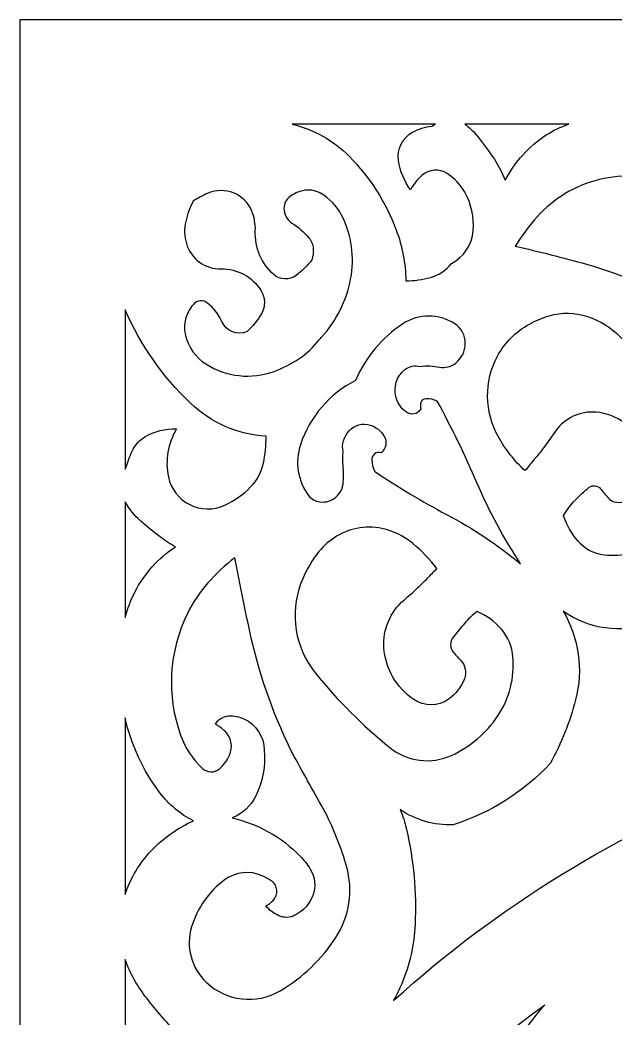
# Model space of a CAD drawing. Header units: centimetres. Extents: x 14.31 to 20.48, y -0.87 to 9.
# Drawn here: x 14.305 to 15.915, y 6.3 to 9.001 of the extents above; entities that cross this region are included whole.
import ezdxf

# ---------------------------------------------------------------- set-up
doc = ezdxf.new("R2010")
doc.units = ezdxf.units.CM
doc.header["$MEASUREMENT"] = 0
doc.layers.add('layer 1', color=7, linetype='Continuous')

msp = doc.modelspace()

# ---------------------------------------------------------------- linework, layer by layer
at = {"layer": 'layer 1', "color": 250}
for points, knots in [([(14.39689, 9.00077), (14.39689, 9.00077), (20.47602, 9.00077), (20.47602, 9.00077), (20.47602, 9.00077), (20.47602, 9.00077), (20.47602, -0.87244), (20.47602, -0.87244), (20.47602, -0.87244), (20.47602, -0.87244), (14.30526, -0.87244), (14.30526, -0.87244), (14.30526, -0.87244), (14.30526, -0.87244), (14.30526, 9.00077), (14.30526, 9.00077), (14.30526, 9.00077), (14.30526, 9.00077), (14.39689, 9.00077), (14.39689, 9.00077)], [0, 0, 0, 0, 0.1666667, 0.1666667, 0.1666667, 0.1666667, 0.3333333, 0.3333333, 0.3333333, 0.3333333, 0.5, 0.5, 0.5, 0.5, 0.6666667, 0.6666667, 0.6666667, 0.6666667, 1, 1, 1, 1]), ([(15.42912, 8.71892), (15.42601, 8.7172), (15.42297, 8.71533), (15.42003, 8.71334), (15.42003, 8.71334), (15.40155, 8.71153), (15.38363, 8.70602), (15.36733, 8.6971), (15.36733, 8.6971), (15.33979, 8.68203), (15.32459, 8.65139), (15.3293, 8.62034), (15.3293, 8.62034), (15.33364, 8.5917), (15.34479, 8.56452), (15.36183, 8.54109), (15.36183, 8.54109), (15.36982, 8.55555), (15.38013, 8.5686), (15.39236, 8.5797), (15.39236, 8.5797), (15.41142, 8.59703), (15.43983, 8.59923), (15.46137, 8.5851), (15.46137, 8.5851), (15.48092, 8.57225), (15.49714, 8.55492), (15.50867, 8.53456), (15.50867, 8.53456), (15.52657, 8.50295), (15.53454, 8.46667), (15.53154, 8.43047), (15.53154, 8.43047), (15.52843, 8.39275), (15.50619, 8.35922), (15.47266, 8.34164), (15.47266, 8.34164), (15.45829, 8.32358), (15.43859, 8.31048), (15.41636, 8.30423), (15.41636, 8.30423), (15.39458, 8.29809), (15.37205, 8.29495), (15.34941, 8.2949), (15.34941, 8.2949), (15.34849, 8.34189), (15.33965, 8.38838), (15.32325, 8.43243), (15.32325, 8.43243), (15.29536, 8.50734), (15.25186, 8.57544), (15.19561, 8.63224), (15.19561, 8.63224), (15.15344, 8.67483), (15.10028, 8.70483), (15.04202, 8.71892), (15.04202, 8.71892), (15.04202, 8.71892), (15.42912, 8.71892), (15.42912, 8.71892)], [0, 0, 0, 0, 0.0625, 0.0625, 0.0625, 0.0625, 0.125, 0.125, 0.125, 0.125, 0.1875, 0.1875, 0.1875, 0.1875, 0.25, 0.25, 0.25, 0.25, 0.3125, 0.3125, 0.3125, 0.3125, 0.375, 0.375, 0.375, 0.375, 0.4375, 0.4375, 0.4375, 0.4375, 0.5, 0.5, 0.5, 0.5, 0.5625, 0.5625, 0.5625, 0.5625, 0.625, 0.625, 0.625, 0.625, 0.6875, 0.6875, 0.6875, 0.6875, 0.75, 0.75, 0.75, 0.75, 0.8125, 0.8125, 0.8125, 0.8125, 0.875, 0.875, 0.875, 0.875, 1, 1, 1, 1]), ([(17.5921, 8.71892), (17.56989, 8.71152), (17.54848, 8.70195), (17.52815, 8.69035), (17.52815, 8.69035), (17.50785, 8.67876), (17.48837, 8.66581), (17.46983, 8.65157), (17.46983, 8.65157), (17.46983, 8.65157), (17.43419, 8.61051), (17.43419, 8.61051), (17.43419, 8.61051), (17.49598, 8.60979), (17.55673, 8.59433), (17.61135, 8.56543), (17.61135, 8.56543), (17.64663, 8.54656), (17.67908, 8.52279), (17.70771, 8.49486), (17.70771, 8.49486), (17.75835, 8.44545), (17.80349, 8.39068), (17.8423, 8.33153), (17.8423, 8.33153), (17.85982, 8.30482), (17.87253, 8.27523), (17.87983, 8.24413), (17.87983, 8.24413), (17.88711, 8.21315), (17.89052, 8.18138), (17.88997, 8.14956), (17.88997, 8.14956), (17.9105, 8.08761), (17.94224, 8.02998), (17.98363, 7.97952), (17.98363, 7.97952), (18.0518, 7.89641), (18.15304, 7.84758), (18.26051, 7.84604), (18.26051, 7.84604), (18.33019, 7.84503), (18.39969, 7.85316), (18.46725, 7.87022), (18.46725, 7.87022), (18.48663, 7.87512), (18.50535, 7.8823), (18.52302, 7.89162), (18.52302, 7.89162), (18.5097, 7.86743), (18.49989, 7.84147), (18.49388, 7.8145), (18.49388, 7.8145), (18.48789, 7.78758), (18.48526, 7.76001), (18.48607, 7.73244), (18.48607, 7.73244), (18.49982, 7.67903), (18.51912, 7.62721), (18.54365, 7.57781), (18.54365, 7.57781), (18.56821, 7.52835), (18.59899, 7.48224), (18.63525, 7.44058), (18.63525, 7.44058), (18.67726, 7.41182), (18.7225, 7.38812), (18.77005, 7.36994), (18.77005, 7.36994), (18.84903, 7.33978), (18.93783, 7.35152), (19.00621, 7.40125), (19.00621, 7.40125), (18.96365, 7.32892), (18.95158, 7.2427), (18.97267, 7.16147), (18.97267, 7.16147), (18.9883, 7.10128), (19.01145, 7.04331), (19.04159, 6.9889), (19.04159, 6.9889), (19.11349, 6.91207), (19.20386, 6.85498), (19.30414, 6.82308), (19.30414, 6.82308), (19.35504, 6.82124), (19.40517, 6.83562), (19.44735, 6.86416), (19.44735, 6.86416), (19.43871, 6.84393), (19.43218, 6.82286), (19.42784, 6.8013), (19.42784, 6.8013), (19.41273, 6.7262), (19.40539, 6.64977), (19.40593, 6.57317), (19.40593, 6.57317), (19.40636, 6.51136), (19.41888, 6.45025), (19.4428, 6.39324), (19.4428, 6.39324), (19.44937, 6.37765), (19.4569, 6.36248), (19.46535, 6.34783), (19.46535, 6.34783), (19.46535, 6.34783), (19.46505, 6.34811), (19.46505, 6.34811), (19.46505, 6.34811), (18.89705, 6.86389), (18.15756, 7.14908), (17.39033, 7.14782), (17.39033, 7.14782), (16.62351, 7.14657), (15.88474, 6.86178), (15.31578, 6.34769), (15.31578, 6.34769), (15.32426, 6.3624), (15.33185, 6.37761), (15.33848, 6.39324), (15.33848, 6.39324), (15.35983, 6.44413), (15.37199, 6.49838), (15.37437, 6.55352), (15.37437, 6.55352), (15.37812, 6.64004), (15.37031, 6.72665), (15.35112, 6.8111), (15.35112, 6.8111), (15.347, 6.82927), (15.34124, 6.84702), (15.33394, 6.86416), (15.33394, 6.86416), (15.37612, 6.83562), (15.42625, 6.82124), (15.47714, 6.82308), (15.47714, 6.82308), (15.57742, 6.85499), (15.6678, 6.91206), (15.7397, 6.9889), (15.7397, 6.9889), (15.76983, 7.04331), (15.79299, 7.10128), (15.80861, 7.16147), (15.80861, 7.16147), (15.82969, 7.24271), (15.81765, 7.32893), (15.77508, 7.40125), (15.77508, 7.40125), (15.84347, 7.35155), (15.93226, 7.33975), (16.01123, 7.36994), (16.01123, 7.36994), (16.05878, 7.38812), (16.10402, 7.41182), (16.14603, 7.44058), (16.14603, 7.44058), (16.18229, 7.48224), (16.21307, 7.52835), (16.23763, 7.57781), (16.23763, 7.57781), (16.26216, 7.62721), (16.28146, 7.67903), (16.29521, 7.73244), (16.29521, 7.73244), (16.29602, 7.76001), (16.2934, 7.78758), (16.2874, 7.8145), (16.2874, 7.8145), (16.2814, 7.84147), (16.27159, 7.86743), (16.25826, 7.89162), (16.25826, 7.89162), (16.27593, 7.8823), (16.29465, 7.87512), (16.31402, 7.87023), (16.31402, 7.87023), (16.38159, 7.85316), (16.45109, 7.84503), (16.52077, 7.84604), (16.52077, 7.84604), (16.62806, 7.84761), (16.72917, 7.89624), (16.79731, 7.97913), (16.79731, 7.97913), (16.83886, 8.02968), (16.87073, 8.08744), (16.89131, 8.14956), (16.89131, 8.14956), (16.89077, 8.18138), (16.89417, 8.21315), (16.90145, 8.24413), (16.90145, 8.24413), (16.90875, 8.27523), (16.92146, 8.30482), (16.93899, 8.33153), (16.93899, 8.33153), (16.9778, 8.39068), (17.02293, 8.44545), (17.07358, 8.49486), (17.07358, 8.49486), (17.10221, 8.5228), (17.13465, 8.54656), (17.16993, 8.56543), (17.16993, 8.56543), (17.22455, 8.59433), (17.28531, 8.60979), (17.3471, 8.61051), (17.3471, 8.61051), (17.3471, 8.61051), (17.31145, 8.65157), (17.31145, 8.65157), (17.31145, 8.65157), (17.29291, 8.66581), (17.27343, 8.67876), (17.25313, 8.69035), (17.25313, 8.69035), (17.2328, 8.70195), (17.21139, 8.71152), (17.18919, 8.71892), (17.18919, 8.71892), (17.18919, 8.71892), (17.5921, 8.71892), (17.5921, 8.71892)], [0, 0, 0, 0, 0.0175439, 0.0175439, 0.0175439, 0.0175439, 0.0350877, 0.0350877, 0.0350877, 0.0350877, 0.0526316, 0.0526316, 0.0526316, 0.0526316, 0.0701754, 0.0701754, 0.0701754, 0.0701754, 0.0877193, 0.0877193, 0.0877193, 0.0877193, 0.1052632, 0.1052632, 0.1052632, 0.1052632, 0.122807, 0.122807, 0.122807, 0.122807, 0.1403509, 0.1403509, 0.1403509, 0.1403509, 0.1578947, 0.1578947, 0.1578947, 0.1578947, 0.1754386, 0.1754386, 0.1754386, 0.1754386, 0.1929825, 0.1929825, 0.1929825, 0.1929825, 0.2105263, 0.2105263, 0.2105263, 0.2105263, 0.2280702, 0.2280702, 0.2280702, 0.2280702, 0.245614, 0.245614, 0.245614, 0.245614, 0.2631579, 0.2631579, 0.2631579, 0.2631579, 0.2807018, 0.2807018, 0.2807018, 0.2807018, 0.2982456, 0.2982456, 0.2982456, 0.2982456, 0.3157895, 0.3157895, 0.3157895, 0.3157895, 0.3333333, 0.3333333, 0.3333333, 0.3333333, 0.3508772, 0.3508772, 0.3508772, 0.3508772, 0.3684211, 0.3684211, 0.3684211, 0.3684211, 0.3859649, 0.3859649, 0.3859649, 0.3859649, 0.4035088, 0.4035088, 0.4035088, 0.4035088, 0.4210526, 0.4210526, 0.4210526, 0.4210526, 0.4385965, 0.4385965, 0.4385965, 0.4385965, 0.4561404, 0.4561404, 0.4561404, 0.4561404, 0.4736842, 0.4736842, 0.4736842, 0.4736842, 0.4912281, 0.4912281, 0.4912281, 0.4912281, 0.5087719, 0.5087719, 0.5087719, 0.5087719, 0.5263158, 0.5263158, 0.5263158, 0.5263158, 0.5438596, 0.5438596, 0.5438596, 0.5438596, 0.5614035, 0.5614035, 0.5614035, 0.5614035, 0.5789474, 0.5789474, 0.5789474, 0.5789474, 0.5964912, 0.5964912, 0.5964912, 0.5964912, 0.6140351, 0.6140351, 0.6140351, 0.6140351, 0.6315789, 0.6315789, 0.6315789, 0.6315789, 0.6491228, 0.6491228, 0.6491228, 0.6491228, 0.6666667, 0.6666667, 0.6666667, 0.6666667, 0.6842105, 0.6842105, 0.6842105, 0.6842105, 0.7017544, 0.7017544, 0.7017544, 0.7017544, 0.7192982, 0.7192982, 0.7192982, 0.7192982, 0.7368421, 0.7368421, 0.7368421, 0.7368421, 0.754386, 0.754386, 0.754386, 0.754386, 0.7719298, 0.7719298, 0.7719298, 0.7719298, 0.7894737, 0.7894737, 0.7894737, 0.7894737, 0.8070175, 0.8070175, 0.8070175, 0.8070175, 0.8245614, 0.8245614, 0.8245614, 0.8245614, 0.8421053, 0.8421053, 0.8421053, 0.8421053, 0.8596491, 0.8596491, 0.8596491, 0.8596491, 0.877193, 0.877193, 0.877193, 0.877193, 0.8947368, 0.8947368, 0.8947368, 0.8947368, 0.9122807, 0.9122807, 0.9122807, 0.9122807, 0.9298246, 0.9298246, 0.9298246, 0.9298246, 0.9473684, 0.9473684, 0.9473684, 0.9473684, 0.9649123, 0.9649123, 0.9649123, 0.9649123, 1, 1, 1, 1]), ([(15.79016, 8.71891), (15.76857, 8.71155), (15.74792, 8.70169), (15.72863, 8.68952), (15.72863, 8.68952), (15.68188, 8.65883), (15.64388, 8.61659), (15.61829, 8.56686), (15.61829, 8.56686), (15.60919, 8.5896), (15.59758, 8.61124), (15.58366, 8.63139), (15.58366, 8.63139), (15.56979, 8.65148), (15.55515, 8.67103), (15.53978, 8.69001), (15.53978, 8.69001), (15.53087, 8.70101), (15.52049, 8.71074), (15.50894, 8.71892), (15.50894, 8.71892), (15.50894, 8.71892), (15.79017, 8.71892), (15.79017, 8.71892), (15.79017, 8.71892), (15.79017, 8.71892), (15.79016, 8.71891), (15.79016, 8.71891)], [0, 0, 0, 0, 0.125, 0.125, 0.125, 0.125, 0.25, 0.25, 0.25, 0.25, 0.375, 0.375, 0.375, 0.375, 0.5, 0.5, 0.5, 0.5, 0.625, 0.625, 0.625, 0.625, 0.75, 0.75, 0.75, 0.75, 1, 1, 1, 1]), ([(15.64538, 8.38871), (15.6625, 8.41694), (15.68228, 8.44348), (15.70443, 8.46796), (15.70443, 8.46796), (15.72664, 8.49251), (15.75226, 8.51376), (15.78048, 8.53108), (15.78048, 8.53108), (15.83816, 8.56571), (15.90504, 8.58203), (15.9722, 8.57786), (15.9722, 8.57786), (16.04006, 8.57365), (16.10405, 8.54464), (16.15195, 8.49639), (16.15195, 8.49639), (16.16536, 8.48289), (16.16918, 8.46255), (16.16161, 8.4451), (16.16161, 8.4451), (16.15452, 8.42876), (16.14257, 8.41499), (16.1274, 8.40567), (16.1274, 8.40567), (16.10823, 8.39388), (16.08324, 8.39831), (16.06924, 8.41593), (16.06924, 8.41593), (16.06165, 8.4255), (16.05536, 8.43604), (16.05053, 8.44726), (16.05053, 8.44726), (16.03898, 8.43675), (16.03155, 8.42249), (16.02958, 8.40701), (16.02958, 8.40701), (16.02764, 8.39189), (16.02836, 8.37655), (16.0317, 8.36168), (16.0317, 8.36168), (16.03934, 8.32776), (16.06552, 8.30112), (16.09931, 8.29294), (16.09931, 8.29294), (16.15811, 8.29183), (16.21479, 8.3147), (16.25633, 8.35632), (16.25633, 8.35632), (16.26738, 8.36739), (16.27508, 8.38133), (16.27858, 8.39656), (16.27858, 8.39656), (16.29059, 8.33081), (16.31641, 8.26837), (16.35436, 8.21335), (16.35436, 8.21335), (16.36966, 8.19115), (16.38916, 8.17216), (16.41175, 8.15745), (16.41175, 8.15745), (16.43317, 8.14352), (16.46113, 8.14515), (16.48075, 8.16151), (16.48075, 8.16151), (16.48836, 8.16785), (16.49539, 8.17485), (16.50176, 8.18244), (16.50176, 8.18244), (16.51531, 8.19859), (16.52158, 8.21961), (16.51909, 8.24055), (16.51909, 8.24055), (16.51663, 8.26118), (16.50737, 8.2804), (16.49275, 8.29516), (16.49275, 8.29516), (16.48782, 8.28561), (16.48173, 8.27671), (16.47461, 8.26866), (16.47461, 8.26866), (16.47056, 8.26407), (16.46476, 8.26142), (16.45864, 8.26135), (16.45864, 8.26135), (16.45252, 8.26128), (16.44664, 8.26384), (16.44249, 8.26834), (16.44249, 8.26834), (16.41387, 8.2994), (16.40361, 8.34323), (16.41541, 8.38379), (16.41541, 8.38379), (16.43561, 8.45317), (16.49166, 8.50633), (16.56199, 8.52291), (16.56199, 8.52291), (16.59323, 8.53028), (16.62615, 8.52232), (16.65059, 8.50152), (16.65059, 8.50152), (16.68292, 8.47402), (16.70566, 8.43692), (16.71554, 8.39564), (16.71554, 8.39564), (16.72598, 8.35199), (16.7221, 8.30611), (16.7045, 8.26482), (16.7045, 8.26482), (16.67506, 8.19577), (16.62963, 8.13467), (16.57201, 8.08656), (16.57201, 8.08656), (16.52071, 8.04374), (16.45027, 8.03186), (16.38775, 8.05544), (16.38775, 8.05544), (16.34511, 8.07152), (16.30427, 8.09202), (16.26588, 8.11657), (16.26588, 8.11657), (16.24246, 8.13199), (16.21927, 8.14778), (16.19634, 8.16393), (16.19634, 8.16393), (16.17398, 8.17968), (16.15142, 8.19514), (16.12866, 8.2103), (16.12866, 8.2103), (16.03875, 8.26777), (15.94079, 8.31149), (15.83797, 8.34003), (15.83797, 8.34003), (15.77416, 8.35775), (15.70995, 8.37398), (15.64538, 8.38871)], [0, 0, 0, 0, 0.0285714, 0.0285714, 0.0285714, 0.0285714, 0.0571429, 0.0571429, 0.0571429, 0.0571429, 0.0857143, 0.0857143, 0.0857143, 0.0857143, 0.1142857, 0.1142857, 0.1142857, 0.1142857, 0.1428571, 0.1428571, 0.1428571, 0.1428571, 0.1714286, 0.1714286, 0.1714286, 0.1714286, 0.2, 0.2, 0.2, 0.2, 0.2285714, 0.2285714, 0.2285714, 0.2285714, 0.2571429, 0.2571429, 0.2571429, 0.2571429, 0.2857143, 0.2857143, 0.2857143, 0.2857143, 0.3142857, 0.3142857, 0.3142857, 0.3142857, 0.3428571, 0.3428571, 0.3428571, 0.3428571, 0.3714286, 0.3714286, 0.3714286, 0.3714286, 0.4, 0.4, 0.4, 0.4, 0.4285714, 0.4285714, 0.4285714, 0.4285714, 0.4571429, 0.4571429, 0.4571429, 0.4571429, 0.4857143, 0.4857143, 0.4857143, 0.4857143, 0.5142857, 0.5142857, 0.5142857, 0.5142857, 0.5428571, 0.5428571, 0.5428571, 0.5428571, 0.5714286, 0.5714286, 0.5714286, 0.5714286, 0.6, 0.6, 0.6, 0.6, 0.6285714, 0.6285714, 0.6285714, 0.6285714, 0.6571429, 0.6571429, 0.6571429, 0.6571429, 0.6857143, 0.6857143, 0.6857143, 0.6857143, 0.7142857, 0.7142857, 0.7142857, 0.7142857, 0.7428571, 0.7428571, 0.7428571, 0.7428571, 0.7714286, 0.7714286, 0.7714286, 0.7714286, 0.8, 0.8, 0.8, 0.8, 0.8285714, 0.8285714, 0.8285714, 0.8285714, 0.8571429, 0.8571429, 0.8571429, 0.8571429, 0.8857143, 0.8857143, 0.8857143, 0.8857143, 0.9142857, 0.9142857, 0.9142857, 0.9142857, 0.9428571, 0.9428571, 0.9428571, 0.9428571, 1, 1, 1, 1]), ([(14.77414, 8.51115), (14.78701, 8.51927), (14.80053, 8.52633), (14.81455, 8.53224), (14.81455, 8.53224), (14.85999, 8.55142), (14.91243, 8.53026), (14.93195, 8.48497), (14.93195, 8.48497), (14.93939, 8.46769), (14.94282, 8.44894), (14.94199, 8.43014), (14.94199, 8.43014), (14.94, 8.38519), (14.95841, 8.34179), (14.99214, 8.31201), (14.99214, 8.31201), (15.00904, 8.29711), (15.03403, 8.29603), (15.05211, 8.30947), (15.05211, 8.30947), (15.06826, 8.32146), (15.08259, 8.33571), (15.09468, 8.35179), (15.09468, 8.35179), (15.09805, 8.36174), (15.09939, 8.37225), (15.09862, 8.38273), (15.09862, 8.38273), (15.09784, 8.39336), (15.09367, 8.40346), (15.08672, 8.41155), (15.08672, 8.41155), (15.0735, 8.42692), (15.05815, 8.44031), (15.04113, 8.45131), (15.04113, 8.45131), (15.02769, 8.46), (15.01957, 8.47493), (15.01958, 8.49093), (15.01958, 8.49093), (15.01958, 8.50384), (15.02583, 8.51596), (15.03634, 8.52346), (15.03634, 8.52346), (15.04636, 8.53061), (15.05767, 8.53576), (15.06965, 8.53863), (15.06965, 8.53863), (15.08617, 8.5426), (15.1036, 8.54017), (15.11842, 8.53186), (15.11842, 8.53186), (15.14292, 8.51811), (15.16281, 8.49741), (15.17556, 8.47237), (15.17556, 8.47237), (15.20273, 8.41904), (15.21131, 8.35813), (15.19995, 8.29936), (15.19995, 8.29936), (15.18869, 8.24111), (15.16164, 8.18705), (15.12178, 8.14311), (15.12178, 8.14311), (15.11943, 8.14051), (15.11696, 8.13803), (15.11439, 8.13565), (15.11439, 8.13565), (15.0993, 8.11543), (15.08083, 8.09796), (15.05981, 8.084), (15.05981, 8.084), (15.03887, 8.0701), (15.01637, 8.0587), (14.99279, 8.05002), (14.99279, 8.05002), (14.93156, 8.02749), (14.86326, 8.0349), (14.80826, 8.06999), (14.80826, 8.06999), (14.7806, 8.08763), (14.76077, 8.11525), (14.75286, 8.14708), (14.75286, 8.14708), (14.74974, 8.15963), (14.7494, 8.17271), (14.75186, 8.1854), (14.75186, 8.1854), (14.75517, 8.20244), (14.76296, 8.21829), (14.77442, 8.23132), (14.77442, 8.23132), (14.78432, 8.24259), (14.80136, 8.24403), (14.81304, 8.23461), (14.81304, 8.23461), (14.82962, 8.22122), (14.84281, 8.20408), (14.85152, 8.18462), (14.85152, 8.18462), (14.86323, 8.15851), (14.89358, 8.14649), (14.91995, 8.15757), (14.91995, 8.15757), (14.93519, 8.17171), (14.94819, 8.18807), (14.95853, 8.2061), (14.95853, 8.2061), (14.96958, 8.22537), (14.96929, 8.2491), (14.95773, 8.26808), (14.95773, 8.26808), (14.93486, 8.30565), (14.89371, 8.32814), (14.84974, 8.32705), (14.84974, 8.32705), (14.8063, 8.32597), (14.76756, 8.35437), (14.75544, 8.3961), (14.75544, 8.3961), (14.74984, 8.4154), (14.74928, 8.43583), (14.75381, 8.45541), (14.75381, 8.45541), (14.75828, 8.47475), (14.76511, 8.49347), (14.77414, 8.51115)], [0, 0, 0, 0, 0.030303, 0.030303, 0.030303, 0.030303, 0.0606061, 0.0606061, 0.0606061, 0.0606061, 0.0909091, 0.0909091, 0.0909091, 0.0909091, 0.1212121, 0.1212121, 0.1212121, 0.1212121, 0.1515152, 0.1515152, 0.1515152, 0.1515152, 0.1818182, 0.1818182, 0.1818182, 0.1818182, 0.2121212, 0.2121212, 0.2121212, 0.2121212, 0.2424242, 0.2424242, 0.2424242, 0.2424242, 0.2727273, 0.2727273, 0.2727273, 0.2727273, 0.3030303, 0.3030303, 0.3030303, 0.3030303, 0.3333333, 0.3333333, 0.3333333, 0.3333333, 0.3636364, 0.3636364, 0.3636364, 0.3636364, 0.3939394, 0.3939394, 0.3939394, 0.3939394, 0.4242424, 0.4242424, 0.4242424, 0.4242424, 0.4545455, 0.4545455, 0.4545455, 0.4545455, 0.4848485, 0.4848485, 0.4848485, 0.4848485, 0.5151515, 0.5151515, 0.5151515, 0.5151515, 0.5454545, 0.5454545, 0.5454545, 0.5454545, 0.5757576, 0.5757576, 0.5757576, 0.5757576, 0.6060606, 0.6060606, 0.6060606, 0.6060606, 0.6363636, 0.6363636, 0.6363636, 0.6363636, 0.6666667, 0.6666667, 0.6666667, 0.6666667, 0.6969697, 0.6969697, 0.6969697, 0.6969697, 0.7272727, 0.7272727, 0.7272727, 0.7272727, 0.7575758, 0.7575758, 0.7575758, 0.7575758, 0.7878788, 0.7878788, 0.7878788, 0.7878788, 0.8181818, 0.8181818, 0.8181818, 0.8181818, 0.8484848, 0.8484848, 0.8484848, 0.8484848, 0.8787879, 0.8787879, 0.8787879, 0.8787879, 0.9090909, 0.9090909, 0.9090909, 0.9090909, 0.9393939, 0.9393939, 0.9393939, 0.9393939, 1, 1, 1, 1]), ([(14.58968, 7.78581), (14.58968, 7.78581), (14.58968, 8.2161), (14.58968, 8.2161), (14.58968, 8.2161), (14.63143, 8.12158), (14.69122, 8.03614), (14.76573, 7.96455), (14.76573, 7.96455), (14.82137, 7.9111), (14.89413, 7.87915), (14.97113, 7.87442), (14.97113, 7.87442), (14.97108, 7.85), (14.96865, 7.82564), (14.96385, 7.8017), (14.96385, 7.8017), (14.95896, 7.77727), (14.94685, 7.75487), (14.92909, 7.73741), (14.92909, 7.73741), (14.90912, 7.71667), (14.88543, 7.69984), (14.85927, 7.68782), (14.85927, 7.68782), (14.82917, 7.67396), (14.79441, 7.67453), (14.76478, 7.68937), (14.76478, 7.68937), (14.73516, 7.70421), (14.71384, 7.73193), (14.70692, 7.76433), (14.70692, 7.76433), (14.69742, 7.809), (14.70541, 7.85563), (14.72922, 7.8946), (14.72922, 7.8946), (14.69903, 7.8956), (14.6692, 7.888), (14.64317, 7.87267), (14.64317, 7.87267), (14.62962, 7.86469), (14.6186, 7.85304), (14.61138, 7.83907), (14.61138, 7.83907), (14.60427, 7.82533), (14.59868, 7.81086), (14.5947, 7.79592), (14.5947, 7.79592), (14.59289, 7.79262), (14.59121, 7.78925), (14.58968, 7.78581)], [0, 0, 0, 0, 0.0714286, 0.0714286, 0.0714286, 0.0714286, 0.1428571, 0.1428571, 0.1428571, 0.1428571, 0.2142857, 0.2142857, 0.2142857, 0.2142857, 0.2857143, 0.2857143, 0.2857143, 0.2857143, 0.3571429, 0.3571429, 0.3571429, 0.3571429, 0.4285714, 0.4285714, 0.4285714, 0.4285714, 0.5, 0.5, 0.5, 0.5, 0.5714286, 0.5714286, 0.5714286, 0.5714286, 0.6428571, 0.6428571, 0.6428571, 0.6428571, 0.7142857, 0.7142857, 0.7142857, 0.7142857, 0.7857143, 0.7857143, 0.7857143, 0.7857143, 0.8571429, 0.8571429, 0.8571429, 0.8571429, 1, 1, 1, 1]), ([(15.67144, 7.78135), (15.67921, 7.79074), (15.68701, 7.8001), (15.69484, 7.80944), (15.69484, 7.80944), (15.70272, 7.81884), (15.71041, 7.82841), (15.71789, 7.83814), (15.71789, 7.83814), (15.73019, 7.85455), (15.74223, 7.87114), (15.75401, 7.88793), (15.75401, 7.88793), (15.77896, 7.92352), (15.82099, 7.94316), (15.8643, 7.93953), (15.8643, 7.93953), (15.89204, 7.93719), (15.91857, 7.92711), (15.94085, 7.91043), (15.94085, 7.91043), (15.97012, 7.88854), (15.99069, 7.85696), (15.9989, 7.82135), (15.9989, 7.82135), (16.00742, 7.78444), (15.99595, 7.74573), (15.96873, 7.71939), (15.96873, 7.71939), (15.96205, 7.71293), (15.95481, 7.70709), (15.94708, 7.70193), (15.94708, 7.70193), (15.93054, 7.69087), (15.90832, 7.69392), (15.89533, 7.709), (15.89533, 7.709), (15.8887, 7.7167), (15.8822, 7.72452), (15.87585, 7.73244), (15.87585, 7.73244), (15.86844, 7.74167), (15.85507, 7.74337), (15.8456, 7.73627), (15.8456, 7.73627), (15.83173, 7.72588), (15.81882, 7.71426), (15.80703, 7.70156), (15.80703, 7.70156), (15.79523, 7.68885), (15.78481, 7.67492), (15.77595, 7.66001), (15.77595, 7.66001), (15.7846, 7.63452), (15.79798, 7.6109), (15.81539, 7.59038), (15.81539, 7.59038), (15.83328, 7.5693), (15.8585, 7.55582), (15.88597, 7.55266), (15.88597, 7.55266), (15.93499, 7.54704), (15.98418, 7.56125), (16.02263, 7.59218), (16.02263, 7.59218), (16.07034, 7.63057), (16.1064, 7.68147), (16.12677, 7.73922), (16.12677, 7.73922), (16.14933, 7.80321), (16.14051, 7.87404), (16.10288, 7.9305), (16.10288, 7.9305), (16.05184, 8.00711), (15.99351, 8.07858), (15.92867, 8.14393), (15.92867, 8.14393), (15.904, 8.16879), (15.87385, 8.18751), (15.84061, 8.19857), (15.84061, 8.19857), (15.80705, 8.20974), (15.7709, 8.21034), (15.73699, 8.20028), (15.73699, 8.20028), (15.71841, 8.19476), (15.70048, 8.18727), (15.6835, 8.17791), (15.6835, 8.17791), (15.64702, 8.1578), (15.61706, 8.12772), (15.59712, 8.09115), (15.59712, 8.09115), (15.56066, 8.02265), (15.56155, 7.94037), (15.59955, 7.87271), (15.59955, 7.87271), (15.61863, 7.83871), (15.64288, 7.8079), (15.67144, 7.78135), (15.67144, 7.78135), (15.67144, 7.78135), (15.67144, 7.78135), (15.67144, 7.78135)], [0, 0, 0, 0, 0.037037, 0.037037, 0.037037, 0.037037, 0.0740741, 0.0740741, 0.0740741, 0.0740741, 0.1111111, 0.1111111, 0.1111111, 0.1111111, 0.1481481, 0.1481481, 0.1481481, 0.1481481, 0.1851852, 0.1851852, 0.1851852, 0.1851852, 0.2222222, 0.2222222, 0.2222222, 0.2222222, 0.2592593, 0.2592593, 0.2592593, 0.2592593, 0.2962963, 0.2962963, 0.2962963, 0.2962963, 0.3333333, 0.3333333, 0.3333333, 0.3333333, 0.3703704, 0.3703704, 0.3703704, 0.3703704, 0.4074074, 0.4074074, 0.4074074, 0.4074074, 0.4444444, 0.4444444, 0.4444444, 0.4444444, 0.4814815, 0.4814815, 0.4814815, 0.4814815, 0.5185185, 0.5185185, 0.5185185, 0.5185185, 0.5555556, 0.5555556, 0.5555556, 0.5555556, 0.5925926, 0.5925926, 0.5925926, 0.5925926, 0.6296296, 0.6296296, 0.6296296, 0.6296296, 0.6666667, 0.6666667, 0.6666667, 0.6666667, 0.7037037, 0.7037037, 0.7037037, 0.7037037, 0.7407407, 0.7407407, 0.7407407, 0.7407407, 0.7777778, 0.7777778, 0.7777778, 0.7777778, 0.8148148, 0.8148148, 0.8148148, 0.8148148, 0.8518519, 0.8518519, 0.8518519, 0.8518519, 0.8888889, 0.8888889, 0.8888889, 0.8888889, 0.9259259, 0.9259259, 0.9259259, 0.9259259, 1, 1, 1, 1]), ([(15.65978, 7.52942), (15.59758, 7.58031), (15.53053, 7.62495), (15.45959, 7.66271), (15.45959, 7.66271), (15.39249, 7.69843), (15.32724, 7.73754), (15.2641, 7.77989), (15.2641, 7.77989), (15.26005, 7.78967), (15.25769, 7.80008), (15.25715, 7.81066), (15.25715, 7.81066), (15.25681, 7.817), (15.25969, 7.82309), (15.26481, 7.82685), (15.26481, 7.82685), (15.26994, 7.83061), (15.27666, 7.83151), (15.28261, 7.82928), (15.28261, 7.82928), (15.29625, 7.84071), (15.29942, 7.8604), (15.29004, 7.87553), (15.29004, 7.87553), (15.28156, 7.88922), (15.26851, 7.89946), (15.25319, 7.90443), (15.25319, 7.90443), (15.23266, 7.9111), (15.21016, 7.90512), (15.19566, 7.88914), (15.19566, 7.88914), (15.1816, 7.87363), (15.17557, 7.85248), (15.17936, 7.83189), (15.17936, 7.83189), (15.17842, 7.82243), (15.17833, 7.8129), (15.1791, 7.80342), (15.1791, 7.80342), (15.18052, 7.78582), (15.18084, 7.76815), (15.18004, 7.75051), (15.18004, 7.75051), (15.17934, 7.73478), (15.17213, 7.72004), (15.16013, 7.70984), (15.16013, 7.70984), (15.14814, 7.69963), (15.13236, 7.69488), (15.11671, 7.69671), (15.11671, 7.69671), (15.10453, 7.69813), (15.09345, 7.70452), (15.08611, 7.71435), (15.08611, 7.71435), (15.0567, 7.75368), (15.04847, 7.80498), (15.06403, 7.85155), (15.06403, 7.85155), (15.0892, 7.92682), (15.14288, 7.98928), (15.21349, 8.02551), (15.21349, 8.02551), (15.24005, 8.0881), (15.28461, 8.14144), (15.34148, 8.17874), (15.34148, 8.17874), (15.38399, 8.20663), (15.43904, 8.20666), (15.48161, 8.17887), (15.48161, 8.17887), (15.49954, 8.16717), (15.51031, 8.14715), (15.5102, 8.12574), (15.5102, 8.12574), (15.51009, 8.10456), (15.50023, 8.0846), (15.48349, 8.07163), (15.48349, 8.07163), (15.47142, 8.06228), (15.45588, 8.0586), (15.4409, 8.06154), (15.4409, 8.06154), (15.42336, 8.06498), (15.4054, 8.06562), (15.38766, 8.06343), (15.38766, 8.06343), (15.37344, 8.06694), (15.35842, 8.06375), (15.34686, 8.05476), (15.34686, 8.05476), (15.33561, 8.04602), (15.32735, 8.03404), (15.32317, 8.02042), (15.32317, 8.02042), (15.31574, 7.99526), (15.32202, 7.96806), (15.33976, 7.94872), (15.33976, 7.94872), (15.34506, 7.94294), (15.35167, 7.93849), (15.35903, 7.93576), (15.35903, 7.93576), (15.36682, 7.93287), (15.37556, 7.93437), (15.38192, 7.93971), (15.38192, 7.93971), (15.38502, 7.94231), (15.38775, 7.94532), (15.39002, 7.94867), (15.39002, 7.94867), (15.38837, 7.95411), (15.38832, 7.95992), (15.38989, 7.96538), (15.38989, 7.96538), (15.39158, 7.97128), (15.39681, 7.97547), (15.40293, 7.97584), (15.40293, 7.97584), (15.41384, 7.9765), (15.42473, 7.97423), (15.43446, 7.96925), (15.43446, 7.96925), (15.47377, 7.8968), (15.50976, 7.82259), (15.5423, 7.74686), (15.5423, 7.74686), (15.57489, 7.67101), (15.6142, 7.59825), (15.65978, 7.52942), (15.65978, 7.52942), (15.65978, 7.52942), (15.65978, 7.52942), (15.65978, 7.52942)], [0, 0, 0, 0, 0.0285714, 0.0285714, 0.0285714, 0.0285714, 0.0571429, 0.0571429, 0.0571429, 0.0571429, 0.0857143, 0.0857143, 0.0857143, 0.0857143, 0.1142857, 0.1142857, 0.1142857, 0.1142857, 0.1428571, 0.1428571, 0.1428571, 0.1428571, 0.1714286, 0.1714286, 0.1714286, 0.1714286, 0.2, 0.2, 0.2, 0.2, 0.2285714, 0.2285714, 0.2285714, 0.2285714, 0.2571429, 0.2571429, 0.2571429, 0.2571429, 0.2857143, 0.2857143, 0.2857143, 0.2857143, 0.3142857, 0.3142857, 0.3142857, 0.3142857, 0.3428571, 0.3428571, 0.3428571, 0.3428571, 0.3714286, 0.3714286, 0.3714286, 0.3714286, 0.4, 0.4, 0.4, 0.4, 0.4285714, 0.4285714, 0.4285714, 0.4285714, 0.4571429, 0.4571429, 0.4571429, 0.4571429, 0.4857143, 0.4857143, 0.4857143, 0.4857143, 0.5142857, 0.5142857, 0.5142857, 0.5142857, 0.5428571, 0.5428571, 0.5428571, 0.5428571, 0.5714286, 0.5714286, 0.5714286, 0.5714286, 0.6, 0.6, 0.6, 0.6, 0.6285714, 0.6285714, 0.6285714, 0.6285714, 0.6571429, 0.6571429, 0.6571429, 0.6571429, 0.6857143, 0.6857143, 0.6857143, 0.6857143, 0.7142857, 0.7142857, 0.7142857, 0.7142857, 0.7428571, 0.7428571, 0.7428571, 0.7428571, 0.7714286, 0.7714286, 0.7714286, 0.7714286, 0.8, 0.8, 0.8, 0.8, 0.8285714, 0.8285714, 0.8285714, 0.8285714, 0.8571429, 0.8571429, 0.8571429, 0.8571429, 0.8857143, 0.8857143, 0.8857143, 0.8857143, 0.9142857, 0.9142857, 0.9142857, 0.9142857, 0.9428571, 0.9428571, 0.9428571, 0.9428571, 1, 1, 1, 1]), ([(14.58968, 7.69709), (14.60092, 7.67749), (14.61532, 7.6599), (14.63233, 7.64504), (14.63233, 7.64504), (14.64922, 7.63027), (14.66651, 7.61597), (14.68418, 7.60214), (14.68418, 7.60214), (14.69733, 7.59185), (14.7115, 7.58294), (14.72647, 7.57554), (14.72647, 7.57554), (14.67973, 7.54483), (14.64173, 7.5026), (14.61613, 7.45288), (14.61613, 7.45288), (14.60506, 7.43102), (14.5962, 7.4081), (14.58968, 7.38448), (14.58968, 7.38448), (14.58968, 7.38448), (14.58968, 7.69709), (14.58968, 7.69709), (14.58968, 7.69709), (14.58968, 7.69709), (14.58968, 7.69709), (14.58968, 7.69709)], [0, 0, 0, 0, 0.125, 0.125, 0.125, 0.125, 0.25, 0.25, 0.25, 0.25, 0.375, 0.375, 0.375, 0.375, 0.5, 0.5, 0.5, 0.5, 0.625, 0.625, 0.625, 0.625, 0.75, 0.75, 0.75, 0.75, 1, 1, 1, 1]), ([(15.43313, 7.51646), (15.42468, 7.50782), (15.41626, 7.49915), (15.40787, 7.49045), (15.40787, 7.49045), (15.39945, 7.48172), (15.39083, 7.47318), (15.38204, 7.46482), (15.38204, 7.46482), (15.36972, 7.45341), (15.35717, 7.44225), (15.3444, 7.43136), (15.3444, 7.43136), (15.30693, 7.3994), (15.28678, 7.35166), (15.29004, 7.30252), (15.29004, 7.30252), (15.29383, 7.24555), (15.32374, 7.19359), (15.37113, 7.16174), (15.37113, 7.16174), (15.39944, 7.14273), (15.43649, 7.1431), (15.46438, 7.16273), (15.46438, 7.16273), (15.48408, 7.17659), (15.49919, 7.19601), (15.50777, 7.21853), (15.50777, 7.21853), (15.51414, 7.23525), (15.51052, 7.25412), (15.4984, 7.26728), (15.4984, 7.26728), (15.49191, 7.27434), (15.48542, 7.2814), (15.47895, 7.28847), (15.47895, 7.28847), (15.46778, 7.30067), (15.46728, 7.31925), (15.47776, 7.33205), (15.47776, 7.33205), (15.4877, 7.34418), (15.49774, 7.35623), (15.50788, 7.3682), (15.50788, 7.3682), (15.51806, 7.3802), (15.52961, 7.39097), (15.5423, 7.40028), (15.5423, 7.40028), (15.56759, 7.38968), (15.59005, 7.37326), (15.60784, 7.35238), (15.60784, 7.35238), (15.62581, 7.33128), (15.63674, 7.30507), (15.63909, 7.27746), (15.63909, 7.27746), (15.64387, 7.22121), (15.62946, 7.16497), (15.59823, 7.11795), (15.59823, 7.11795), (15.56728, 7.07134), (15.52387, 7.03431), (15.47298, 7.01106), (15.47298, 7.01106), (15.41791, 6.9859), (15.35329, 6.99405), (15.30616, 7.03206), (15.30616, 7.03206), (15.23194, 7.09192), (15.16431, 7.15955), (15.10442, 7.23375), (15.10442, 7.23375), (15.04932, 7.30199), (15.03446, 7.39439), (15.06529, 7.4765), (15.06529, 7.4765), (15.07601, 7.50502), (15.09078, 7.53185), (15.10914, 7.55616), (15.10914, 7.55616), (15.12176, 7.57286), (15.13707, 7.58737), (15.15443, 7.59907), (15.15443, 7.59907), (15.19255, 7.62477), (15.23944, 7.63407), (15.28449, 7.62489), (15.28449, 7.62489), (15.31542, 7.61831), (15.34429, 7.60431), (15.36862, 7.58412), (15.36862, 7.58412), (15.39269, 7.56416), (15.41434, 7.54144), (15.43313, 7.51646), (15.43313, 7.51646), (15.43313, 7.51646), (15.43313, 7.51646), (15.43313, 7.51646)], [0, 0, 0, 0, 0.0384615, 0.0384615, 0.0384615, 0.0384615, 0.0769231, 0.0769231, 0.0769231, 0.0769231, 0.1153846, 0.1153846, 0.1153846, 0.1153846, 0.1538462, 0.1538462, 0.1538462, 0.1538462, 0.1923077, 0.1923077, 0.1923077, 0.1923077, 0.2307692, 0.2307692, 0.2307692, 0.2307692, 0.2692308, 0.2692308, 0.2692308, 0.2692308, 0.3076923, 0.3076923, 0.3076923, 0.3076923, 0.3461538, 0.3461538, 0.3461538, 0.3461538, 0.3846154, 0.3846154, 0.3846154, 0.3846154, 0.4230769, 0.4230769, 0.4230769, 0.4230769, 0.4615385, 0.4615385, 0.4615385, 0.4615385, 0.5, 0.5, 0.5, 0.5, 0.5384615, 0.5384615, 0.5384615, 0.5384615, 0.5769231, 0.5769231, 0.5769231, 0.5769231, 0.6153846, 0.6153846, 0.6153846, 0.6153846, 0.6538462, 0.6538462, 0.6538462, 0.6538462, 0.6923077, 0.6923077, 0.6923077, 0.6923077, 0.7307692, 0.7307692, 0.7307692, 0.7307692, 0.7692308, 0.7692308, 0.7692308, 0.7692308, 0.8076923, 0.8076923, 0.8076923, 0.8076923, 0.8461538, 0.8461538, 0.8461538, 0.8461538, 0.8846154, 0.8846154, 0.8846154, 0.8846154, 0.9230769, 0.9230769, 0.9230769, 0.9230769, 1, 1, 1, 1]), ([(14.88674, 7.54542), (14.90015, 7.47276), (14.91499, 7.40037), (14.93123, 7.32829), (14.93123, 7.32829), (14.95628, 7.21714), (14.99525, 7.10961), (15.04725, 7.00823), (15.04725, 7.00823), (15.06085, 6.98298), (15.07475, 6.9579), (15.08895, 6.93298), (15.08895, 6.93298), (15.10352, 6.90742), (15.11773, 6.88165), (15.13156, 6.85568), (15.13156, 6.85568), (15.1555, 6.80946), (15.17469, 6.76091), (15.18884, 6.71082), (15.18884, 6.71082), (15.20731, 6.64549), (15.19674, 6.57531), (15.1599, 6.51829), (15.1599, 6.51829), (15.12165, 6.45911), (15.07007, 6.40968), (15.00933, 6.37398), (15.00933, 6.37398), (14.94497, 6.33612), (14.86322, 6.34561), (14.80916, 6.39712), (14.80916, 6.39712), (14.76872, 6.43565), (14.75344, 6.49373), (14.76962, 6.54719), (14.76962, 6.54719), (14.78499, 6.59798), (14.8163, 6.6425), (14.85887, 6.67416), (14.85887, 6.67416), (14.88837, 6.6961), (14.92751, 6.70026), (14.96098, 6.68506), (14.96098, 6.68506), (14.9694, 6.68124), (14.97749, 6.67675), (14.98519, 6.67163), (14.98519, 6.67163), (14.99377, 6.66594), (14.99933, 6.65667), (15.0003, 6.64642), (15.0003, 6.64642), (15.00127, 6.63616), (14.99751, 6.62597), (14.99015, 6.61876), (14.99015, 6.61876), (14.98427, 6.61303), (14.97782, 6.60791), (14.9709, 6.60351), (14.9709, 6.60351), (14.98025, 6.59207), (14.99216, 6.58301), (15.00568, 6.57706), (15.00568, 6.57706), (15.0197, 6.5709), (15.03573, 6.57136), (15.04936, 6.57834), (15.04936, 6.57834), (15.07144, 6.58965), (15.08857, 6.60868), (15.09749, 6.63183), (15.09749, 6.63183), (15.1066, 6.65546), (15.10407, 6.68198), (15.09065, 6.70346), (15.09065, 6.70346), (15.08277, 6.71608), (15.07357, 6.72782), (15.06323, 6.73851), (15.06323, 6.73851), (15.01337, 6.79001), (14.9496, 6.82582), (14.87968, 6.84157), (14.87968, 6.84157), (14.90736, 6.85313), (14.92992, 6.87427), (14.94325, 6.90114), (14.94325, 6.90114), (14.96236, 6.93966), (14.97037, 6.98272), (14.96637, 7.02554), (14.96637, 7.02554), (14.96555, 7.0618), (14.94424, 7.09442), (14.91135, 7.1097), (14.91135, 7.1097), (14.89837, 7.11573), (14.88411, 7.11845), (14.86982, 7.1176), (14.86982, 7.1176), (14.85482, 7.11671), (14.84134, 7.10821), (14.83407, 7.09506), (14.83407, 7.09506), (14.84279, 7.09043), (14.8509, 7.08472), (14.85822, 7.07809), (14.85822, 7.07809), (14.87689, 7.06116), (14.88248, 7.03407), (14.87208, 7.01112), (14.87208, 7.01112), (14.86571, 6.99707), (14.85636, 6.98458), (14.84468, 6.9745), (14.84468, 6.9745), (14.83144, 6.96307), (14.81167, 6.96355), (14.79897, 6.97559), (14.79897, 6.97559), (14.77258, 7.00062), (14.75238, 7.03148), (14.73999, 7.06568), (14.73999, 7.06568), (14.70093, 7.17344), (14.7077, 7.29258), (14.75866, 7.39525), (14.75866, 7.39525), (14.77345, 7.42504), (14.79202, 7.4528), (14.8139, 7.47785), (14.8139, 7.47785), (14.83575, 7.50285), (14.86017, 7.52551), (14.88674, 7.54542), (14.88674, 7.54542), (14.88674, 7.54542), (14.88674, 7.54542), (14.88674, 7.54542)], [0, 0, 0, 0, 0.0277778, 0.0277778, 0.0277778, 0.0277778, 0.0555556, 0.0555556, 0.0555556, 0.0555556, 0.0833333, 0.0833333, 0.0833333, 0.0833333, 0.1111111, 0.1111111, 0.1111111, 0.1111111, 0.1388889, 0.1388889, 0.1388889, 0.1388889, 0.1666667, 0.1666667, 0.1666667, 0.1666667, 0.1944444, 0.1944444, 0.1944444, 0.1944444, 0.2222222, 0.2222222, 0.2222222, 0.2222222, 0.25, 0.25, 0.25, 0.25, 0.2777778, 0.2777778, 0.2777778, 0.2777778, 0.3055556, 0.3055556, 0.3055556, 0.3055556, 0.3333333, 0.3333333, 0.3333333, 0.3333333, 0.3611111, 0.3611111, 0.3611111, 0.3611111, 0.3888889, 0.3888889, 0.3888889, 0.3888889, 0.4166667, 0.4166667, 0.4166667, 0.4166667, 0.4444444, 0.4444444, 0.4444444, 0.4444444, 0.4722222, 0.4722222, 0.4722222, 0.4722222, 0.5, 0.5, 0.5, 0.5, 0.5277778, 0.5277778, 0.5277778, 0.5277778, 0.5555556, 0.5555556, 0.5555556, 0.5555556, 0.5833333, 0.5833333, 0.5833333, 0.5833333, 0.6111111, 0.6111111, 0.6111111, 0.6111111, 0.6388889, 0.6388889, 0.6388889, 0.6388889, 0.6666667, 0.6666667, 0.6666667, 0.6666667, 0.6944444, 0.6944444, 0.6944444, 0.6944444, 0.7222222, 0.7222222, 0.7222222, 0.7222222, 0.75, 0.75, 0.75, 0.75, 0.7777778, 0.7777778, 0.7777778, 0.7777778, 0.8055556, 0.8055556, 0.8055556, 0.8055556, 0.8333333, 0.8333333, 0.8333333, 0.8333333, 0.8611111, 0.8611111, 0.8611111, 0.8611111, 0.8888889, 0.8888889, 0.8888889, 0.8888889, 0.9166667, 0.9166667, 0.9166667, 0.9166667, 0.9444444, 0.9444444, 0.9444444, 0.9444444, 1, 1, 1, 1]), ([(14.58968, 6.63466), (14.58968, 6.63466), (14.58968, 7.11257), (14.58968, 7.11257), (14.58968, 7.11257), (14.60629, 7.03906), (14.63838, 6.96996), (14.68385, 6.90986), (14.68385, 6.90986), (14.70803, 6.8779), (14.73913, 6.85186), (14.77484, 6.83368), (14.77484, 6.83368), (14.73199, 6.81491), (14.69336, 6.78774), (14.66122, 6.75375), (14.66122, 6.75375), (14.62902, 6.7197), (14.60462, 6.67908), (14.58968, 6.63466), (14.58968, 6.63466), (14.58968, 6.63466), (14.58968, 6.63466), (14.58968, 6.63466)], [0, 0, 0, 0, 0.1428571, 0.1428571, 0.1428571, 0.1428571, 0.2857143, 0.2857143, 0.2857143, 0.2857143, 0.4285714, 0.4285714, 0.4285714, 0.4285714, 0.5714286, 0.5714286, 0.5714286, 0.5714286, 0.7142857, 0.7142857, 0.7142857, 0.7142857, 1, 1, 1, 1]), ([(14.58968, 6.45829), (14.60389, 6.42026), (14.62393, 6.38468), (14.64908, 6.3528), (14.64908, 6.3528), (14.67409, 6.32111), (14.70041, 6.29048), (14.72799, 6.261), (14.72799, 6.261), (14.73589, 6.25255), (14.7445, 6.2448), (14.75372, 6.23782), (14.75372, 6.23782), (14.71469, 6.20837), (14.68056, 6.17295), (14.65258, 6.13286), (14.65258, 6.13286), (14.62459, 6.09274), (14.60335, 6.04833), (14.58968, 6.00136), (14.58968, 6.00136), (14.58968, 6.00136), (14.58968, 6.45829), (14.58968, 6.45829)], [0, 0, 0, 0, 0.1428571, 0.1428571, 0.1428571, 0.1428571, 0.2857143, 0.2857143, 0.2857143, 0.2857143, 0.4285714, 0.4285714, 0.4285714, 0.4285714, 0.5714286, 0.5714286, 0.5714286, 0.5714286, 0.7142857, 0.7142857, 0.7142857, 0.7142857, 1, 1, 1, 1]), ([(15.80904, 4.50971), (15.75717, 4.48312), (15.69997, 4.46851), (15.6417, 4.46698), (15.6417, 4.46698), (15.55336, 4.46465), (15.46512, 4.47496), (15.3797, 4.49758), (15.3797, 4.49758), (15.34827, 4.51036), (15.31985, 4.52957), (15.29626, 4.55396), (15.29626, 4.55396), (15.2298, 4.62268), (15.18335, 4.7083), (15.16194, 4.80148), (15.16194, 4.80148), (15.14567, 4.8723), (15.14888, 4.94624), (15.17122, 5.01538), (15.17122, 5.01538), (15.20205, 5.11085), (15.26905, 5.19051), (15.35779, 5.23731), (15.35779, 5.23731), (15.46801, 5.29305), (15.5989, 5.29002), (15.70648, 5.22934), (15.70648, 5.22934), (15.75201, 5.20365), (15.79037, 5.16692), (15.81803, 5.12256), (15.81803, 5.12256), (15.82851, 5.10576), (15.83682, 5.08769), (15.84277, 5.0688), (15.84277, 5.0688), (15.84668, 5.1216), (15.84121, 5.17466), (15.82659, 5.22556), (15.82659, 5.22556), (15.81201, 5.27634), (15.78987, 5.32463), (15.7609, 5.36881), (15.7609, 5.36881), (15.7355, 5.40752), (15.69341, 5.43201), (15.6472, 5.43492), (15.6472, 5.43492), (15.62118, 5.43656), (15.59573, 5.44329), (15.57229, 5.45471), (15.57229, 5.45471), (15.55655, 5.46238), (15.54613, 5.47792), (15.54499, 5.4954), (15.54499, 5.4954), (15.54317, 5.52361), (15.549, 5.55181), (15.56186, 5.57698), (15.56186, 5.57698), (15.56985, 5.59263), (15.58259, 5.60535), (15.59823, 5.61334), (15.59823, 5.61334), (15.63433, 5.61111), (15.66977, 5.6026), (15.70294, 5.5882), (15.70294, 5.5882), (15.73602, 5.57384), (15.76702, 5.55511), (15.79512, 5.53252), (15.79512, 5.53252), (15.85172, 5.487), (15.89351, 5.42564), (15.91515, 5.3563), (15.91515, 5.3563), (15.90341, 5.41735), (15.88532, 5.47699), (15.86116, 5.53427), (15.86116, 5.53427), (15.82311, 5.6245), (15.76579, 5.70527), (15.69317, 5.77097), (15.69317, 5.77097), (15.65851, 5.80233), (15.6303, 5.84017), (15.61014, 5.88233), (15.61014, 5.88233), (15.57454, 5.95912), (15.5706, 6.0469), (15.59912, 6.12658), (15.59912, 6.12658), (15.62686, 6.20406), (15.66968, 6.2753), (15.72506, 6.33616), (15.72506, 6.33616), (15.36704, 6.0737), (15.07654, 5.73018), (14.87727, 5.3335), (14.87727, 5.3335), (14.67809, 4.93701), (14.57408, 4.49977), (14.57348, 4.05607), (14.57348, 4.05607), (14.58018, 4.08431), (14.58951, 4.11186), (14.60135, 4.13836), (14.60135, 4.13836), (14.61323, 4.16495), (14.62906, 4.18959), (14.6483, 4.21145), (14.6483, 4.21145), (14.68519, 4.17691), (14.72047, 4.14069), (14.75402, 4.10291), (14.75402, 4.10291), (14.78764, 4.06505), (14.81746, 4.02397), (14.84302, 3.98027), (14.84302, 3.98027), (14.87311, 3.92884), (14.90454, 3.8782), (14.93728, 3.82841), (14.93728, 3.82841), (14.96206, 3.79072), (14.99288, 3.75738), (15.02851, 3.72972), (15.02851, 3.72972), (15.05491, 3.70923), (15.08498, 3.69399), (15.11711, 3.68482), (15.11711, 3.68482), (15.21678, 3.65635), (15.31773, 3.63261), (15.41964, 3.61366), (15.41964, 3.61366), (15.42325, 3.61299), (15.42666, 3.61146), (15.42955, 3.60919), (15.42955, 3.60919), (15.43054, 3.60844), (15.43193, 3.60846), (15.4329, 3.60924), (15.4329, 3.60924), (15.43387, 3.61003), (15.4342, 3.61132), (15.43366, 3.61245), (15.43366, 3.61245), (15.43286, 3.61419), (15.43198, 3.6159), (15.43104, 3.61757), (15.43104, 3.61757), (15.42779, 3.62329), (15.42442, 3.62895), (15.42093, 3.63453), (15.42093, 3.63453), (15.40483, 3.6594), (15.38849, 3.68413), (15.37193, 3.7087), (15.37193, 3.7087), (15.35527, 3.73342), (15.33874, 3.75824), (15.32236, 3.78315), (15.32236, 3.78315), (15.31975, 3.78724), (15.3174, 3.79149), (15.31535, 3.79589), (15.31535, 3.79589), (15.31329, 3.80031), (15.31055, 3.80439), (15.30724, 3.80797), (15.30724, 3.80797), (15.30668, 3.80847), (15.30659, 3.80932), (15.30703, 3.80993), (15.30703, 3.80993), (15.30747, 3.81054), (15.30854, 3.81054), (15.30919, 3.81016), (15.30919, 3.81016), (15.31311, 3.80731), (15.31807, 3.80628), (15.3228, 3.80733), (15.3228, 3.80733), (15.32753, 3.80838), (15.33158, 3.81138), (15.33393, 3.81562), (15.33393, 3.81562), (15.34065, 3.82768), (15.34576, 3.84056), (15.34916, 3.85393), (15.34916, 3.85393), (15.36044, 3.89958), (15.36334, 3.94688), (15.35771, 3.99356), (15.35771, 3.99356), (15.35726, 3.99724), (15.35703, 4.00093), (15.35701, 4.00463), (15.35701, 4.00463), (15.34568, 4.00269), (15.33417, 4.00197), (15.32269, 4.00249), (15.32269, 4.00249), (15.30936, 4.00328), (15.29621, 4.00595), (15.28362, 4.01043), (15.28362, 4.01043), (15.27107, 4.01489), (15.259, 4.02062), (15.2476, 4.02751), (15.2476, 4.02751), (15.23732, 4.03392), (15.23073, 4.04488), (15.22991, 4.05697), (15.22991, 4.05697), (15.2291, 4.06889), (15.23327, 4.08061), (15.24141, 4.08935), (15.24141, 4.08935), (15.26667, 4.11643), (15.29408, 4.14141), (15.32337, 4.16406), (15.32337, 4.16406), (15.37081, 4.20073), (15.40999, 4.24697), (15.43838, 4.29979), (15.43838, 4.29979), (15.44724, 4.31628), (15.45288, 4.33431), (15.455, 4.35292), (15.455, 4.35292), (15.455, 4.35292), (15.45557, 4.35429), (15.45557, 4.35429), (15.45557, 4.35429), (15.46206, 4.35631), (15.469, 4.35645), (15.47557, 4.35469), (15.47557, 4.35469), (15.48202, 4.35296), (15.48834, 4.35078), (15.49448, 4.34816), (15.49448, 4.34816), (15.49613, 4.34746), (15.49761, 4.3464), (15.49881, 4.34506), (15.49881, 4.34506), (15.50011, 4.34361), (15.50042, 4.34154), (15.4996, 4.33978), (15.4996, 4.33978), (15.49831, 4.33271), (15.49739, 4.32558), (15.49684, 4.31842), (15.49684, 4.31842), (15.49623, 4.31053), (15.5007, 4.30312), (15.50797, 4.29999), (15.50797, 4.29999), (15.51529, 4.29684), (15.52331, 4.29569), (15.53121, 4.29665), (15.53121, 4.29665), (15.539, 4.29759), (15.54668, 4.29927), (15.55416, 4.30166), (15.55416, 4.30166), (15.64593, 4.36224), (15.73131, 4.43193), (15.80905, 4.50971), (15.80905, 4.50971), (15.80905, 4.50971), (15.80904, 4.50971), (15.80904, 4.50971)], [0, 0, 0, 0, 0.0142857, 0.0142857, 0.0142857, 0.0142857, 0.0285714, 0.0285714, 0.0285714, 0.0285714, 0.0428571, 0.0428571, 0.0428571, 0.0428571, 0.0571429, 0.0571429, 0.0571429, 0.0571429, 0.0714286, 0.0714286, 0.0714286, 0.0714286, 0.0857143, 0.0857143, 0.0857143, 0.0857143, 0.1, 0.1, 0.1, 0.1, 0.1142857, 0.1142857, 0.1142857, 0.1142857, 0.1285714, 0.1285714, 0.1285714, 0.1285714, 0.1428571, 0.1428571, 0.1428571, 0.1428571, 0.1571429, 0.1571429, 0.1571429, 0.1571429, 0.1714286, 0.1714286, 0.1714286, 0.1714286, 0.1857143, 0.1857143, 0.1857143, 0.1857143, 0.2, 0.2, 0.2, 0.2, 0.2142857, 0.2142857, 0.2142857, 0.2142857, 0.2285714, 0.2285714, 0.2285714, 0.2285714, 0.2428571, 0.2428571, 0.2428571, 0.2428571, 0.2571429, 0.2571429, 0.2571429, 0.2571429, 0.2714286, 0.2714286, 0.2714286, 0.2714286, 0.2857143, 0.2857143, 0.2857143, 0.2857143, 0.3, 0.3, 0.3, 0.3, 0.3142857, 0.3142857, 0.3142857, 0.3142857, 0.3285714, 0.3285714, 0.3285714, 0.3285714, 0.3428571, 0.3428571, 0.3428571, 0.3428571, 0.3571429, 0.3571429, 0.3571429, 0.3571429, 0.3714286, 0.3714286, 0.3714286, 0.3714286, 0.3857143, 0.3857143, 0.3857143, 0.3857143, 0.4, 0.4, 0.4, 0.4, 0.4142857, 0.4142857, 0.4142857, 0.4142857, 0.4285714, 0.4285714, 0.4285714, 0.4285714, 0.4428571, 0.4428571, 0.4428571, 0.4428571, 0.4571429, 0.4571429, 0.4571429, 0.4571429, 0.4714286, 0.4714286, 0.4714286, 0.4714286, 0.4857143, 0.4857143, 0.4857143, 0.4857143, 0.5, 0.5, 0.5, 0.5, 0.5142857, 0.5142857, 0.5142857, 0.5142857, 0.5285714, 0.5285714, 0.5285714, 0.5285714, 0.5428571, 0.5428571, 0.5428571, 0.5428571, 0.5571429, 0.5571429, 0.5571429, 0.5571429, 0.5714286, 0.5714286, 0.5714286, 0.5714286, 0.5857143, 0.5857143, 0.5857143, 0.5857143, 0.6, 0.6, 0.6, 0.6, 0.6142857, 0.6142857, 0.6142857, 0.6142857, 0.6285714, 0.6285714, 0.6285714, 0.6285714, 0.6428571, 0.6428571, 0.6428571, 0.6428571, 0.6571429, 0.6571429, 0.6571429, 0.6571429, 0.6714286, 0.6714286, 0.6714286, 0.6714286, 0.6857143, 0.6857143, 0.6857143, 0.6857143, 0.7, 0.7, 0.7, 0.7, 0.7142857, 0.7142857, 0.7142857, 0.7142857, 0.7285714, 0.7285714, 0.7285714, 0.7285714, 0.7428571, 0.7428571, 0.7428571, 0.7428571, 0.7571429, 0.7571429, 0.7571429, 0.7571429, 0.7714286, 0.7714286, 0.7714286, 0.7714286, 0.7857143, 0.7857143, 0.7857143, 0.7857143, 0.8, 0.8, 0.8, 0.8, 0.8142857, 0.8142857, 0.8142857, 0.8142857, 0.8285714, 0.8285714, 0.8285714, 0.8285714, 0.8428571, 0.8428571, 0.8428571, 0.8428571, 0.8571429, 0.8571429, 0.8571429, 0.8571429, 0.8714286, 0.8714286, 0.8714286, 0.8714286, 0.8857143, 0.8857143, 0.8857143, 0.8857143, 0.9, 0.9, 0.9, 0.9, 0.9142857, 0.9142857, 0.9142857, 0.9142857, 0.9285714, 0.9285714, 0.9285714, 0.9285714, 0.9428571, 0.9428571, 0.9428571, 0.9428571, 0.9571429, 0.9571429, 0.9571429, 0.9571429, 0.9714286, 0.9714286, 0.9714286, 0.9714286, 1, 1, 1, 1])]:
    msp.add_open_spline(points, degree=3, knots=knots, dxfattribs=at)

doc.saveas('drawing.dxf')
